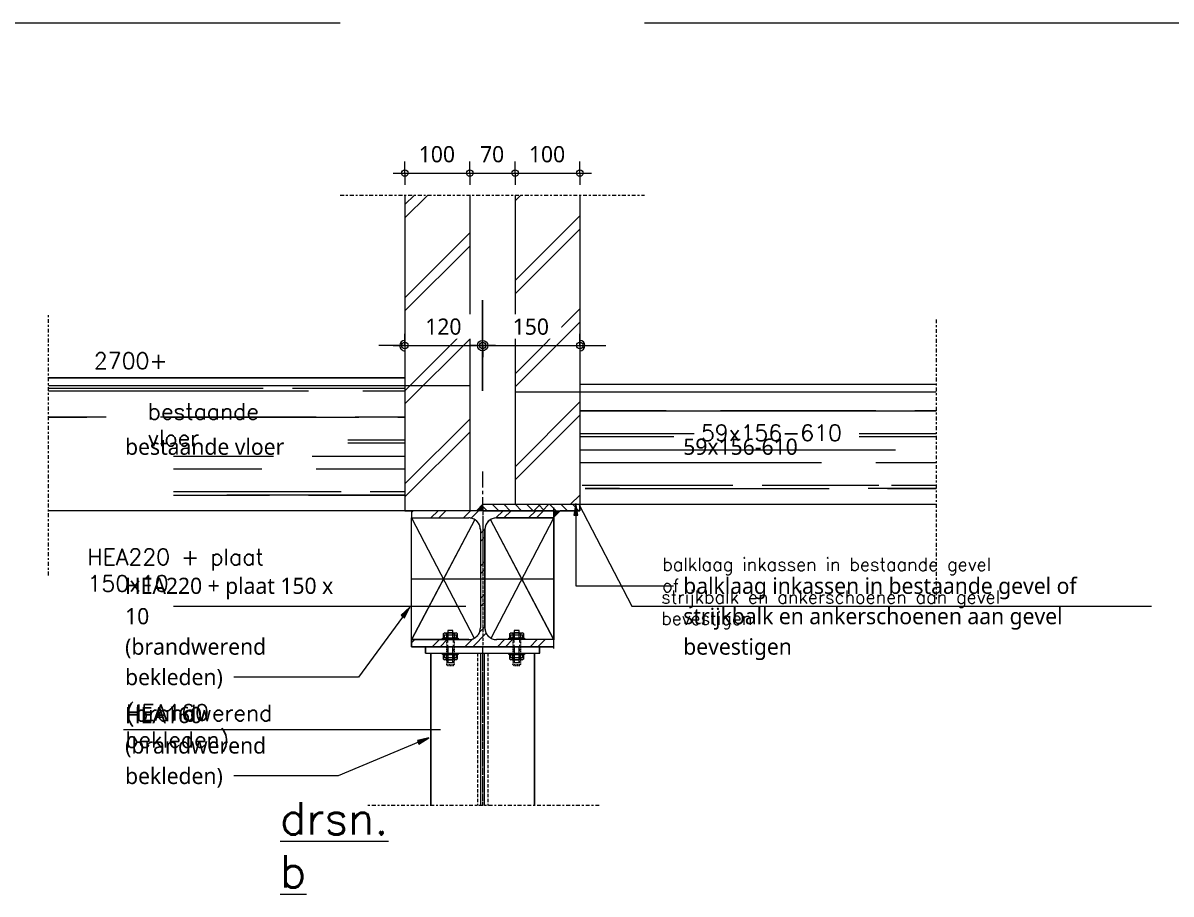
# Model space of a CAD drawing. Header units: millimetres. Extents: x -14163 to 55687, y -143 to 37302.
# Drawn here: x 18803 to 20575, y 34277 to 35622 of the extents above; entities that cross this region are included whole.
import ezdxf

# ---------------------------------------------------------------- set-up
doc = ezdxf.new("R2010")
doc.units = ezdxf.units.MM
for name, pattern in [('Dash', [6.35, 3.175, -3.175]), ('IMPORT-CENTER _3_', [1016, 635, -127, 127, -127]), ('IMPORT-DASHED2 _2_', [190.5, 127, -63.5]), ('MV_center', [15, 6, -3, 3, -3]), ('MV_hartlijn_staal', [6.6, 5, -0.8, 0, -0.8]), ('Streep 1_1', [2, 1, -1])]:
    doc.linetypes.add(name, pattern=pattern)
for name, color, linetype, lineweight in [('A-ANNO-DIMS', 211, 'Continuous', 13), ('A-ANNO-DIMS-10', 211, 'Continuous', 13), ('A-DETL', 90, 'Continuous', 13), ('A-DETL-GENF', 92, 'Continuous', 18), ('A-DETL-GENF-HDLN', 1, 'Dash', 18), ('ARCERING', 55, 'Continuous', 13), ('AS', 1, 'IMPORT-CENTER _3_', 13), ('doorbraakdetails_dwg', 8, 'Continuous', 13), ('G-ANNO-TEXT', 231, 'Continuous', 13), ('MAATVOERING', 1, 'Continuous', 13), ('STAAL', 2, 'Continuous', 13)]:
    doc.layers.add(name, color=color, linetype=linetype, lineweight=lineweight)
doc.styles.add('RomanS', font='romans__.ttf', dxfattribs={"height": 635})
doc.styles.add('RomanS_1', font='romans__.ttf', dxfattribs={"height": 1270})
doc.styles.add('RomanS_2', font='romans__.ttf', dxfattribs={"height": 508})
doc.styles.add('Segoe UI_3', font='segoeui.ttf', dxfattribs={"height": 25})
doc.dimstyles.new('2_5_mm', dxfattribs={"dimscale": 304.8, "dimtxt": 26.184099, "dimasz": 0.032808, "dimexe": 0.059055, "dimexo": 0.0625, "dimgap": 0.029528, "dimtad": 1, "dimdec": 0, "dimzin": 0, "dimdsep": 46, "dimtxsty": 'Segoe UI_3', "dimblk1": 'DOTBLANK', "dimblk2": 'DOTBLANK', "dimsah": 1, "dimcen": 0.09, "dimdle": 0.059055, "dimazin": 0, "dimtfac": 1, "dimtdec": 4, "dimtix": 1, "dimtmove": 0, "dimatfit": 3, "dimfxl": 0.059055, "dimfxlon": 1, "dimtvp": 1, "dimtfill": 1, "dimtolj": 1, "dimtzin": 0, "dimarcsym": 2})
pattern_1 = [(45, (0, 0), (-71.84205, 71.84205), []), (45, (20.32, 0), (-71.84205, 71.84205), [])]

# ---------------------------------------------------------------- blocks, each defined once
blk = doc.blocks.new('doorbraakdetails_dwg_DOT2035-V1-Details Constructie')
at = {"color": 250, "lineweight": 13}
blk.add_line((0, 0), (10.16, 0), dxfattribs=at)
for start, end in [(360, 90), (270, 360)]:
    blk.add_arc((0, 0), 2.03, start, end, dxfattribs=at)
blk = doc.blocks.new('doorbraakdetails_dwg_DOT2035-5098676-Details Constructie')
at = {"color": 250, "lineweight": 13}
for p, q in [((0, 17.78), (0, -17.78)), ((-5.08, 0), (10.16, 0))]:
    blk.add_line(p, q, dxfattribs=at)
blk.add_circle((0, 0), 2.03, dxfattribs=at)
blk = doc.blocks.new('doorbraakdetails_dwg_DOT2035-V2-Details Constructie')
at = {"color": 250, "lineweight": 13}
for p, q in [((0, 17.78), (0, -17.78)), ((-5.08, 0), (5.08, 0))]:
    blk.add_line(p, q, dxfattribs=at)
blk.add_circle((0, 0), 2.03, dxfattribs=at)
blk = doc.blocks.new('doorbraakdetails_dwg-4168051-Details Constructie')
at = {"layer": 'ARCERING'}
h = blk.add_hatch(dxfattribs=at)
h.set_pattern_fill('FP_43', color=256, style=0, pattern_type=2)
h.set_pattern_definition([(45, (53733.06, 157057.28), (-224.5064, 224.5064), [])])
h.paths.add_polyline_path([(107524, 199647), (107532, 199650), (107529, 199650)])
h.paths.add_polyline_path([(107742, 199921), (107745, 199928), (107743, 199928)])
h.paths.add_polyline_path([(107702, 204128), (107699, 204136), (107699, 204133)])
h.paths.add_polyline_path([(107429, 204346), (107421, 204349), (107421, 204347)])
at = {"color": 250, "lineweight": 13}
for p, q in [((108357, 211120), (109119, 211120)), ((95733, 200899), (107192, 200899)), ((93764, 196061), (106204, 196061))]:
    blk.add_line(p, q, dxfattribs=at)
at = {"color": 250, "lineweight": 13, "flags": 128}
blk.add_lwpolyline([(111616, 204898), (113700, 200899), (134068, 200899)], dxfattribs=at)
at = {"color": 2, "lineweight": 13}
for centre, start, end in [((107303, 203907), 73.3487, 90), ((108395, 203907), 90, 106.6513), ((107303, 203907), 56.5927, 67.9872), ((107303, 203907), 39.6198, 50.3802), ((107303, 203907), 22.0128, 33.4073), ((107303, 203907), 0, 16.6513), ((108395, 203907), 163.3487, 180), ((108395, 203907), 146.5927, 157.9872), ((108395, 203907), 129.6198, 140.3802), ((108395, 203907), 112.0128, 123.4073), ((107303, 200046), 326.5927, 337.9872), ((107303, 200046), 343.3487, 0), ((108395, 200046), 180, 196.6513), ((108395, 200046), 202.0128, 213.4073), ((107303, 200046), 270, 286.6513), ((107303, 200046), 292.0128, 303.4073), ((107303, 200046), 309.6198, 320.3802), ((108395, 200046), 219.6198, 230.3802), ((108395, 200046), 236.5927, 247.9872), ((108395, 200046), 253.3487, 270)]:
    blk.add_arc(centre, 457, start, end, dxfattribs=at)
at = {"layer": 'ARCERING'}
for p, q in [((90828, 209453), (99251, 209453)), ((90828, 209347), (101018, 209347)), ((100394, 209453), (104801, 209453)), ((103152, 209347), (104801, 209347)), ((111659, 208580), (115039, 208580)), ((111659, 208564), (125632, 208564)), ((117173, 208580), (123269, 208580)), ((124793, 208580), (125632, 208580)), ((90828, 208326), (93094, 208326)), ((90828, 208310), (92332, 208310)), ((95227, 208326), (101323, 208326)), ((95380, 208310), (103000, 208310)), ((102847, 208326), (104801, 208326)), ((104524, 208310), (104801, 208310)), ((111659, 207680), (116137, 207680)), ((111659, 207558), (115344, 207558)), ((122614, 207680), (125632, 207680)), ((122614, 207558), (125632, 207558)), ((102561, 207426), (104801, 207426)), ((102561, 207304), (104801, 207304)), ((95733, 206786), (99647, 206786)), ((101171, 206786), (104801, 206786)), ((111659, 207040), (124031, 207040)), ((95733, 206283), (99190, 206283)), ((101323, 206283), (104801, 206283)), ((111659, 206537), (121135, 206537)), ((123269, 206537), (125632, 206537)), ((95733, 205399), (102299, 205399)), ((95733, 205262), (96294, 205262)), ((95733, 205262), (99494, 205262)), ((104801, 205262), (97818, 205262)), ((101018, 205262), (104801, 205262)), ((103442, 205399), (104801, 205399)), ((111754, 205653), (117661, 205653)), ((115344, 205516), (121440, 205516)), ((118804, 205653), (123376, 205653)), ((123878, 205653), (125632, 205653)), ((108031, 204644), (107849, 204826)), ((108480, 204644), (108226, 204898)), ((108929, 204644), (108675, 204898)), ((109378, 204644), (109124, 204898)), ((109827, 204644), (109573, 204898)), ((109859, 204644), (110113, 204898)), ((110277, 204644), (110023, 204898)), ((110196, 204644), (110450, 204898)), ((110726, 204644), (110472, 204898)), ((111175, 204644), (110921, 204898)), ((111624, 204644), (111370, 204898))]:
    blk.add_line(p, q, dxfattribs=at)
at = {"layer": 'ARCERING', "flags": 128}
for points in [[(113210, 205516), (111866, 205516), (120678, 205516)], [(123726, 205516), (125632, 205516), (122964, 205516)]]:
    blk.add_lwpolyline(points, dxfattribs=at)
at = {"layer": 'AS'}
for p, q in [((107849, 206189), (107849, 204898)), ((107849, 199310), (107849, 193089)), ((107849, 199310), (107849, 197821))]:
    blk.add_line(p, q, dxfattribs=at)
at = {"layer": 'MAATVOERING'}
for p, q in [((81361, 223774), (102261, 223774)), ((114199, 223774), (242241, 223774))]:
    blk.add_line(p, q, dxfattribs=at)
at = {"layer": 'STAAL', "color": 1}
for p, q in [((104801, 209851), (90828, 209851)), ((104801, 209546), (90828, 209546)), ((111659, 209608), (125632, 209608)), ((104801, 204644), (95733, 204644)), ((105817, 199062), (105817, 193089)), ((106491, 199310), (106491, 198700)), ((109088, 199310), (109088, 198700)), ((109881, 199062), (109881, 193089))]:
    blk.add_line(p, q, dxfattribs=at)
at = {"layer": 'STAAL'}
for p, q in [((111659, 209303), (125632, 209303)), ((107849, 204898), (109119, 204898)), ((111659, 204898), (125632, 204898))]:
    blk.add_line(p, q, dxfattribs=at)
at = {"layer": 'STAAL', "color": 1, "linetype": 'IMPORT-DASHED2 _2_'}
for p, q in [((107646, 199062), (107646, 193089)), ((108052, 199062), (108052, 193089))]:
    blk.add_line(p, q, dxfattribs=at)
at = {"layer": 'STAAL', "flags": 128}
blk.add_lwpolyline([(111659, 204898), (111659, 204644), (110885, 204644)], dxfattribs=at)
at = {"layer": 'STAAL', "color": 1, "flags": 128}
for points in [[(107540, 204297), (105055, 199589), (105055, 204364), (107511, 199642)], [(108187, 199642), (110643, 204364), (110643, 199589), (108158, 204297)], [(106681, 199589), (106681, 199943), (106491, 199943), (106491, 199589)], [(109279, 199589), (109279, 199943), (109088, 199943), (109088, 199589)], [(105614, 199265), (105614, 199062), (110084, 199062), (110084, 199265)], [(106491, 198700), (106681, 198700), (106681, 199310)], [(109088, 198700), (109279, 198700), (109279, 199310)]]:
    blk.add_lwpolyline(points, dxfattribs=at)
for points in [[(106343, 199631), (106828, 199631), (106828, 199770), (106343, 199770)], [(108940, 199631), (109425, 199631), (109425, 199770), (108940, 199770)], [(106343, 198888), (106828, 198888), (106828, 199026), (106343, 199026)], [(108940, 198888), (109425, 198888), (109425, 199026), (108940, 199026)]]:
    blk.add_lwpolyline(points, close=True, dxfattribs=at)
at = {"xscale": 100, "yscale": 100, "zscale": 100}
for name, p in [('doorbraakdetails_dwg_DOT2035-5098676-Details Constructie', (107849, 211120)), ('doorbraakdetails_dwg_DOT2035-V1-Details Constructie', (111659, 211120))]:
    blk.add_blockref(name, p, dxfattribs=at)
at = {"xscale": 100, "yscale": 100, "zscale": 100, "rotation": 180}
for name, p in [('doorbraakdetails_dwg_DOT2035-V2-Details Constructie', (107849, 211120)), ('doorbraakdetails_dwg_DOT2035-V1-Details Constructie', (104801, 211120))]:
    blk.add_blockref(name, p, dxfattribs=at)
at = {"layer": 'MAATVOERING', "color": 2, "attachment_point": 1, "line_spacing_factor": 0.983083}
for s, insert, char_height, width, style in [('2700+', (92609, 210847), 635, 3889.58, 'RomanS'), ('bestaande\\Pvloer', (94722, 208858), 635, 5923.3, 'RomanS'), ('59x156-610', (116408, 208020), 635, 7454.39, 'RomanS'), ('HEA220 + plaat\\P150x10', (92358, 203151), 635, 9774.22, 'RomanS'), ('balklaag inkassen in bestaande gevel\\Pof', (114889, 202795), 508, 18133.28, 'RomanS_2'), ('strijkbalk en ankerschoenen aan gevel\\Pbevestigen', (114850, 201514), 508, 18671.71, 'RomanS_2'), ('(brandwerend\\Pbekleden)', (93838, 197033), 635, 7856.49, 'RomanS'), ('HEA160', (93876, 197049), 635, 4415.41, 'RomanS')]:
    blk.add_mtext(s, dxfattribs=dict(at, insert=insert, char_height=char_height, width=width, style=style))
at = {"layer": 'MAATVOERING', "color": 6, "insert": (99907, 193217), "char_height": 1270, "width": 5787.34, "attachment_point": 1, "line_spacing_factor": 0.983083, "style": 'RomanS_1'}
blk.add_mtext('\\Ldrsn.\\Pb', dxfattribs=at)
blk = doc.blocks.new('28 Staalprofielen- IPE_HEA_HEB 2d - HEA220-V88-Details Constructie')
at = {"layer": 'A-DETL-GENF', "lineweight": 13}
h = blk.add_hatch(dxfattribs=at)
h.set_pattern_fill('FP_174', color=256, style=0, pattern_type=2)
h.set_pattern_definition([(45, (-19512.466, -34763.783), (-25.144717, 25.144717), []), (45, (-19512.466, -34725.683), (-25.144717, 25.144717), [])])
h.paths.add_polyline_path([(56.2, -105), (110, -105), (110, -94), (21.5, -94), (16.8, -93.4), (12.5, -91.6), (8.8, -88.7), (5.9, -85), (4.1, -80.7), (3.5, -76), (3.5, 76), (4.1, 80.7), (5.9, 85), (8.8, 88.7), (12.5, 91.6), (16.8, 93.4), (21.5, 94), (110, 94), (110, 105), (-110, 105), (-110, 94), (-21.5, 94), (-16.8, 93.4), (-12.5, 91.6), (-8.8, 88.7), (-5.9, 85), (-4.1, 80.7), (-3.5, 76), (-3.5, -76), (-4.1, -80.7), (-5.9, -85), (-8.8, -88.7), (-12.5, -91.6), (-16.8, -93.4), (-21.5, -94), (-110, -94), (-110, -105)])
at = {"layer": 'A-DETL-GENF', "linetype": 'MV_hartlijn_staal', "lineweight": 13}
blk.add_line((0, 110), (0, -105), dxfattribs=at)
at = {"layer": 'A-DETL-GENF'}
for p, q in [((110, 105), (-110, 105)), ((-110, 105), (-110, 94)), ((110, 105), (-110, 105)), ((-110, 105), (-110, 94)), ((-110, 94), (-21.5, 94)), ((-110, 94), (-21.5, 94)), ((21.5, 94), (110, 94)), ((110, 94), (21.5, 94)), ((110, 94), (110, 105)), ((110, 105), (110, 94)), ((-3.5, 76), (-3.5, -76)), ((-3.5, 76), (-3.5, -76)), ((3.5, -76), (3.5, 76)), ((3.5, 76), (3.5, -76)), ((-110, 0), (110, 0)), ((-21.5, -94), (-110, -94)), ((-110, -94), (-110, -105)), ((-110, -105), (-110, -94)), ((-110, -94), (-21.5, -94)), ((-110, -105), (110, -105)), ((110, -105), (-110, -105)), ((110, -94), (21.5, -94)), ((110, -94), (21.5, -94)), ((110, -105), (110, -94)), ((110, -105), (110, -94))]:
    blk.add_line(p, q, dxfattribs=at)
for centre, start, end in [((-21.5, 76), 0, 90), ((-21.5, 76), 360, 90), ((21.5, 76), 90, 180), ((21.5, 76), 90, 180), ((-21.5, -76), 270, 0), ((-21.5, -76), 270, 0), ((21.5, -76), 180, 270), ((21.5, -76), 180, 270)]:
    blk.add_arc(centre, 18, start, end, dxfattribs=at)
blk = doc.blocks.new('NLRS_00_DI_maskeer - Type 1-4235014-Details Constructie')
at = {"layer": 'A-DETL-GENF', "linetype": 'MV_center'}
blk.add_line((260, 0), (-100, 0), dxfattribs=at)
blk = doc.blocks.new('NLRS_00_DI_maskeer - Type 1-4235015-Details Constructie')
at = {"layer": 'A-DETL-GENF', "linetype": 'MV_center'}
blk.add_line((334.9, 0), (-100, 0), dxfattribs=at)
blk = doc.blocks.new('NLRS_00_DI_maskeer - Type 1-4235016-Details Constructie')
at = {"layer": 'A-DETL-GENF', "linetype": 'MV_center'}
blk.add_line((370, 0), (-100, 0), dxfattribs=at)
blk = doc.blocks.new('NLRS_00_DI_maskeer - Type 1-4235017-Details Constructie')
at = {"layer": 'A-DETL-GENF', "linetype": 'MV_center'}
blk.add_line((305, 0), (-100, 0), dxfattribs=at)
blk = doc.blocks.new('00 bout_moer - M12-4299274-Details Constructie')
at = {"layer": 'A-DETL-GENF'}
for p, q in [((-10.5, 9.4), (-9.5, 10.5)), ((-10.5, 9.4), (-9, 6)), ((-10.5, -9), (-10.5, 9.4)), ((-9, 6), (-10.5, 2.6)), ((-10.5, 2.6), (-10.5, -2.6)), ((-9.5, 10.5), (-3.2, 10.5)), ((-9, 6), (-3.8, 6)), ((-2.2, 2.6), (-3.8, 6)), ((-3.8, 6), (-2.2, 9.4)), ((-3.2, 10.5), (-2.2, 9.4)), ((-2.2, 0), (-2.2, 12)), ((-2.2, 12), (0, 12)), ((-2.2, 9.4), (-2.2, 0)), ((-2.2, -2.6), (-2.2, 2.6)), ((-2.2, -12), (-2.2, 0)), ((-2.2, 0), (-2.2, -9)), ((0, 12), (0, -12)), ((20.7, -12), (20.7, 12)), ((20.7, 12), (23, 12)), ((23, 12), (23, 0)), ((23, 9), (24.1, 10.5)), ((23, 0), (23, 9)), ((23, 9), (24.5, 5.8)), ((24.5, 5.8), (23, 2.6)), ((23, 2.6), (23, -2.6)), ((23, -9.4), (23, 0)), ((23, 0), (23, -12)), ((24.1, 10.5), (30.3, 10.5)), ((29.7, 5.8), (24.5, 5.8)), ((29.7, 5.8), (31.2, 9)), ((31.2, 2.6), (29.7, 5.8)), ((30.3, 10.5), (31.2, 9)), ((31.2, 9), (31.2, -9.4)), ((31.2, -2.6), (31.2, 2.6)), ((-10.5, -2.6), (-9, -5.8)), ((-9, -5.8), (-10.5, -9)), ((-9.5, -10.5), (-10.5, -9)), ((-3.4, -10.5), (-9.5, -10.5)), ((-9, -5.8), (-3.8, -5.8)), ((-3.8, -5.8), (-2.2, -2.6)), ((-2.2, -9), (-3.8, -5.8)), ((-2.2, -9), (-3.4, -10.5)), ((0, -12), (-2.2, -12)), ((23, -12), (20.7, -12)), ((23, -2.6), (24.5, -6)), ((24.5, -6), (23, -9.4)), ((24, -10.5), (23, -9.4)), ((30.2, -10.5), (24, -10.5)), ((29.7, -6), (24.5, -6)), ((29.7, -6), (31.2, -2.6)), ((31.2, -9.4), (29.7, -6)), ((31.2, -9.4), (30.2, -10.5))]:
    blk.add_line(p, q, dxfattribs=at)
at = {"layer": 'A-DETL-GENF', "linetype": 'Streep 1_1', "lineweight": 13}
for p, q in [((0, 6), (38.4, 6)), ((40.4, 4.5), (38.4, 6)), ((38.4, -6), (38.4, 6)), ((40.4, 4.5), (40.4, -4.5)), ((0, -6), (38.4, -6)), ((40.4, -4.5), (38.4, -6))]:
    blk.add_line(p, q, dxfattribs=at)
at = {"layer": 'A-DETL-GENF-HDLN'}
for p, q in [((0, 6), (1.5, 4.5)), ((0, 6), (0, -6)), ((1.5, 4.5), (38.4, 4.5)), ((0, -6), (1.5, -4.5)), ((1.5, -4.5), (38.4, -4.5))]:
    blk.add_line(p, q, dxfattribs=at)
blk = doc.blocks.new('DIMBLOCK164-Details Constructie')
at = {"layer": 'A-ANNO-DIMS-10'}
for p, q in [((19392.5, 35123.9), (19392.5, 35141.9)), ((19512.5, 35123.9), (19512.5, 35141.9)), ((19374.5, 35123.9), (19512.5, 35123.9)), ((19392.5, 35123.9), (19392.5, 35105.9)), ((19512.5, 35123.9), (19512.5, 35105.9))]:
    blk.add_line(p, q, dxfattribs=at)
for centre in [(19392.5, 35123.9), (19512.5, 35123.9)]:
    blk.add_circle(centre, 5, dxfattribs=at)
at = {"layer": 'A-ANNO-DIMS-10', "color": 0, "insert": (19423.9, 35165.6), "char_height": 25, "width": 68.555, "attachment_point": 1, "line_spacing_factor": 1.142579, "style": 'Segoe UI_3', "bg_fill": 3, "box_fill_scale": 1.25, "bg_fill_color": 9, "bg_fill_true_color": 13158600, "bg_fill_transparency": 0}
blk.add_mtext('120', dxfattribs=at)
blk = doc.blocks.new('_DotBlank')
at = {"color": 0, "linetype": 'ByBlock', "lineweight": -2}
blk.add_line((-0.5, 0), (-1, 0), dxfattribs=at)
blk.add_circle((0, 0), 0.5, dxfattribs=at)
blk = doc.blocks.new('DIMBLOCK165-Details Constructie')
at = {"layer": 'A-ANNO-DIMS-10'}
for p, q in [((19512.5, 35123.9), (19512.5, 35141.9)), ((19662.5, 35123.9), (19662.5, 35141.9)), ((19512.5, 35123.9), (19680.5, 35123.9)), ((19512.5, 35123.9), (19512.5, 35105.9)), ((19662.5, 35123.9), (19662.5, 35105.9))]:
    blk.add_line(p, q, dxfattribs=at)
for centre in [(19512.5, 35123.9), (19662.5, 35123.9)]:
    blk.add_circle(centre, 5, dxfattribs=at)
at = {"layer": 'A-ANNO-DIMS-10', "color": 0, "insert": (19558.9, 35165.6), "char_height": 25, "width": 68.555, "attachment_point": 1, "line_spacing_factor": 1.142579, "style": 'Segoe UI_3', "bg_fill": 3, "box_fill_scale": 1.25, "bg_fill_color": 9, "bg_fill_true_color": 13158600, "bg_fill_transparency": 0}
blk.add_mtext('150', dxfattribs=at)
blk = doc.blocks.new('DIMBLOCK215-Details Constructie')
at = {"layer": 'A-ANNO-DIMS-10'}
for p, q in [((19392.5, 35390.2), (19392.5, 35408.2)), ((19492.5, 35390.2), (19492.5, 35408.2)), ((19374.5, 35390.2), (19492.5, 35390.2)), ((19392.5, 35390.2), (19392.5, 35372.2)), ((19492.5, 35390.2), (19492.5, 35372.2))]:
    blk.add_line(p, q, dxfattribs=at)
for centre in [(19392.5, 35390.2), (19492.5, 35390.2)]:
    blk.add_circle(centre, 5, dxfattribs=at)
at = {"layer": 'A-ANNO-DIMS-10', "color": 0, "insert": (19413.9, 35431.8), "char_height": 25, "width": 68.555, "attachment_point": 1, "line_spacing_factor": 1.142579, "style": 'Segoe UI_3', "bg_fill": 3, "box_fill_scale": 1.25, "bg_fill_color": 9, "bg_fill_true_color": 13158600, "bg_fill_transparency": 0}
blk.add_mtext('100', dxfattribs=at)
blk = doc.blocks.new('DIMBLOCK216-Details Constructie')
at = {"layer": 'A-ANNO-DIMS-10'}
for p, q in [((19492.5, 35390.2), (19492.5, 35408.2)), ((19562.5, 35390.2), (19562.5, 35408.2)), ((19492.5, 35390.2), (19562.5, 35390.2)), ((19492.5, 35390.2), (19492.5, 35372.2)), ((19562.5, 35390.2), (19562.5, 35372.2))]:
    blk.add_line(p, q, dxfattribs=at)
for centre in [(19492.5, 35390.2), (19562.5, 35390.2)]:
    blk.add_circle(centre, 5, dxfattribs=at)
at = {"layer": 'A-ANNO-DIMS-10', "color": 0, "insert": (19508.4, 35431.8), "char_height": 25, "width": 45.703, "attachment_point": 1, "line_spacing_factor": 1.142579, "style": 'Segoe UI_3', "bg_fill": 3, "box_fill_scale": 1.25, "bg_fill_color": 9, "bg_fill_true_color": 13158600, "bg_fill_transparency": 0}
blk.add_mtext('70', dxfattribs=at)
blk = doc.blocks.new('DIMBLOCK217-Details Constructie')
at = {"layer": 'A-ANNO-DIMS-10'}
for p, q in [((19562.5, 35390.2), (19562.5, 35408.2)), ((19662.5, 35390.2), (19662.5, 35408.2)), ((19562.5, 35390.2), (19680.5, 35390.2)), ((19562.5, 35390.2), (19562.5, 35372.2)), ((19662.5, 35390.2), (19662.5, 35372.2))]:
    blk.add_line(p, q, dxfattribs=at)
for centre in [(19562.5, 35390.2), (19662.5, 35390.2)]:
    blk.add_circle(centre, 5, dxfattribs=at)
at = {"layer": 'A-ANNO-DIMS-10', "color": 0, "insert": (19583.9, 35431.8), "char_height": 25, "width": 68.555, "attachment_point": 1, "line_spacing_factor": 1.142579, "style": 'Segoe UI_3', "bg_fill": 3, "box_fill_scale": 1.25, "bg_fill_color": 9, "bg_fill_true_color": 13158600, "bg_fill_transparency": 0}
blk.add_mtext('100', dxfattribs=at)

msp = doc.modelspace()

# ---------------------------------------------------------------- hatches: boundary and pattern name
at = {"layer": 'A-DETL-GENF', "lineweight": 13}
h = msp.add_hatch(dxfattribs=at)
h.set_pattern_fill('FP_115', color=50, style=0, pattern_type=2)
h.set_pattern_definition(pattern_1)
h.paths.add_polyline_path([(19491, 34868.8), (19492.5, 34868.8), (19492.5, 35356.3), (19392.5, 35356.3), (19392.5, 34868.8), (19402.5, 34868.8)])
h = msp.add_hatch(dxfattribs=at)
h.set_pattern_fill('FP_115', color=254, style=0, pattern_type=2)
h.set_pattern_definition(pattern_1)
h.paths.add_polyline_path([(19568.7, 34878.8), (19662.5, 34878.8), (19662.5, 35356.3), (19562.5, 35356.3), (19562.5, 34878.8)])
at = {"layer": 'A-DETL-GENF'}
for points in [[(19502.9, 34868.8), (19512.5, 34868.8), (19512.5, 34878.8)], [(19622.5, 34858.8), (19632, 34868.8), (19622.5, 34868.8)]]:
    msp.add_hatch(color=7, dxfattribs=at).paths.add_polyline_path(points)
at = {"layer": 'G-ANNO-TEXT'}
for points in [[(19656.2, 34880), (19653.1, 34862), (19659.4, 34862)], [(19399.9, 34720), (19386.8, 34707.4), (19391.9, 34703.6)], [(19429.5, 34518.2), (19411.7, 34514.2), (19414.2, 34508.3)]]:
    msp.add_hatch(color=7, dxfattribs=at).paths.add_polyline_path(points)

# ---------------------------------------------------------------- linework, layer by layer
at = {"layer": 'A-DETL', "lineweight": 18}
for p, q in [((19392.5, 35356.3), (19392.5, 34868.8)), ((19492.5, 35356.3), (19492.5, 34868.8)), ((19562.5, 35356.3), (19562.5, 34878.8)), ((19662.5, 35356.3), (19662.5, 34878.8)), ((19392.5, 35073.8), (18842.3, 35073.8)), ((19492.5, 35061.8), (18842.3, 35061.8)), ((19562.5, 35052.2), (20212.6, 35052.2)), ((19662.5, 35064.2), (20212.6, 35064.2)), ((19502.9, 34868.8), (19512.5, 34878.8)), ((19512.5, 34878.8), (19662.5, 34878.8)), ((19512.5, 34868.8), (19512.5, 34878.8)), ((19562.5, 34878.8), (20212.6, 34878.8)), ((19622.5, 34656.1), (19622.5, 34873.8)), ((19662.5, 34868.8), (19662.5, 34878.8)), ((19492.5, 34868.8), (18842.3, 34868.8)), ((19392.5, 34868.8), (19402.5, 34868.8)), ((19402.5, 34669.8), (19402.5, 34857.8)), ((19402.5, 34857.8), (19499.3, 34671.8)), ((19512.5, 34868.8), (19662.5, 34868.8)), ((19525.7, 34671.8), (19622.5, 34857.8)), ((19622.5, 34858.8), (19632, 34868.8)), ((19642, 34868.8), (19662.5, 34868.8)), ((19500.3, 34855.2), (19402.5, 34669.8)), ((19622.5, 34669.8), (19524.6, 34855.2)), ((19424.5, 34649), (19424.5, 34658.8)), ((19424.5, 34649), (19600.5, 34649)), ((19432.5, 34413.9), (19432.5, 34649)), ((19509.5, 34413.9), (19509.5, 34649)), ((19515.5, 34413.9), (19515.5, 34649)), ((19592.5, 34413.9), (19592.5, 34649)), ((19600.5, 34649), (19600.5, 34658.8))]:
    msp.add_line(p, q, dxfattribs=at)
at = {"layer": 'A-DETL', "linetype": 'MV_hartlijn_staal'}
msp.add_line((19512.5, 34413.9), (19512.5, 34649), dxfattribs=at)
at = {"layer": 'G-ANNO-TEXT', "color": 250}
for p, q in [((19656.2, 34880), (19653.1, 34862)), ((19659.4, 34862), (19656.2, 34880)), ((19656.2, 34880), (19656.2, 34752.9)), ((19653.1, 34862), (19659.4, 34862)), ((19656.2, 34752.9), (19807.1, 34752.9)), ((19399.9, 34720), (19321, 34612)), ((19399.9, 34720), (19386.8, 34707.4)), ((19391.9, 34703.6), (19399.9, 34720)), ((19386.8, 34707.4), (19391.9, 34703.6)), ((19321, 34612), (19128.4, 34612)), ((19429.5, 34518.2), (19289.7, 34459.3)), ((19429.5, 34518.2), (19411.7, 34514.2)), ((19411.7, 34514.2), (19414.2, 34508.3)), ((19414.2, 34508.3), (19429.5, 34518.2)), ((19289.7, 34459.3), (19128.4, 34459.3))]:
    msp.add_line(p, q, dxfattribs=at)

# ---------------------------------------------------------------- block references
at = {"layer": 'A-DETL-GENF', "linetype": 'MV_center'}
for name, p, rotation in [('NLRS_00_DI_maskeer - Type 1-4235016-Details Constructie', (19662.5, 35356.3), 180), ('NLRS_00_DI_maskeer - Type 1-4235017-Details Constructie', (18842.3, 35073.8), 270), ('NLRS_00_DI_maskeer - Type 1-4235015-Details Constructie', (20212.6, 34829.4), 90)]:
    msp.add_blockref(name, p, dxfattribs=dict(at, rotation=rotation))
at = {"layer": 'A-DETL-GENF'}
msp.add_blockref('28 Staalprofielen- IPE_HEA_HEB 2d - HEA220-V88-Details Constructie', (19512.5, 34763.8), dxfattribs=at)
at = {"layer": 'A-DETL-GENF', "rotation": 270}
for p in [(19462.7, 34669.8), (19565, 34669.8)]:
    msp.add_blockref('00 bout_moer - M12-4299274-Details Constructie', p, dxfattribs=at)
at = {"layer": 'A-DETL-GENF', "linetype": 'MV_center'}
msp.add_blockref('NLRS_00_DI_maskeer - Type 1-4235014-Details Constructie', (19432.5, 34413.9), dxfattribs=at)
at = {"layer": 'doorbraakdetails_dwg', "color": 2, "xscale": 0.039370078740157, "yscale": 0.039370078740157, "zscale": 0.039370078740157}
msp.add_blockref('doorbraakdetails_dwg-4168051-Details Constructie', (15266.4, 26811.9), dxfattribs=at)

# ---------------------------------------------------------------- texts
at = {"layer": 'G-ANNO-TEXT', "color": 253, "insert": (18960.6, 34980.2), "char_height": 25, "width": 298.228, "attachment_point": 1, "style": 'Segoe UI_3'}
msp.add_mtext('bestaande vloer', dxfattribs=at)
at = {"layer": 'G-ANNO-TEXT', "color": 7, "char_height": 25, "attachment_point": 1, "style": 'Segoe UI_3'}
for s, insert, width in [('59x156-610', (19822.1, 34980.2), 222.067), ('HEA220 + plaat 150 x ', (18960.6, 34765.4), 418.481), ('balklaag inkassen in bestaande gevel of ', (19822.1, 34765.4), 754.388), ('10', (18960.6, 34718.5), 46.498), ('strijkbalk en ankerschoenen aan gevel ', (19822.1, 34718.5), 722.32), ('(brandwerend ', (18960.6, 34671.5), 273.375), ('bevestigen', (19822.1, 34671.5), 203.629), ('bekleden)', (18960.6, 34624.5), 185.19), ('HEA160', (18960.6, 34565.8), 149.114), ('(brandwerend ', (18960.6, 34518.8), 273.375), ('bekleden)', (18960.6, 34471.8), 185.19)]:
    msp.add_mtext(s, dxfattribs=dict(at, insert=insert, width=width))

# ---------------------------------------------------------------- next in the draw order: dimensions: what is measured, and where the dimension line sits
at = {"layer": 'A-ANNO-DIMS'}
for base, p1, p2, override, picture, middle in [((19492.5, 35390.2), (19392.5, 35372.2), (19492.5, 35372.2), {"dimpost": '<>', "dimfxl": 100}, 'DIMBLOCK215-Details Constructie', (19442.5, 35412.2)), ((19512.5, 35123.9), (19392.5, 35141.9), (19512.5, 35105.9), {"dimpost": '<>', "dimfxl": 125.283678}, 'DIMBLOCK164-Details Constructie', (19452.5, 35145.9))]:
    dim = msp.add_linear_dim(base=base, p1=p1, p2=p2, dimstyle='2_5_mm', override=override, dxfattribs=at)
    dim.commit()
    dim.dimension.update_dxf_attribs({"geometry": picture, "text_midpoint": middle})

# ---------------------------------------------------------------- next in the draw order: dimensions: what is measured, and where the dimension line sits
for base, p1, p2, override, picture, middle in [((19562.5, 35390.2), (19492.5, 35372.2), (19562.5, 35372.2), {"dimpost": '<>', "dimfxl": 70}, 'DIMBLOCK216-Details Constructie', (19527.5, 35412.1)), ((19662.5, 35123.9), (19512.5, 35105.9), (19662.5, 35141.9), {"dimpost": '<>', "dimfxl": 154.259522}, 'DIMBLOCK165-Details Constructie', (19587.5, 35145.9))]:
    dim = msp.add_linear_dim(base=base, p1=p1, p2=p2, dimstyle='2_5_mm', override=override, dxfattribs=at)
    dim.commit()
    dim.dimension.update_dxf_attribs({"geometry": picture, "text_midpoint": middle})

# ---------------------------------------------------------------- next in the draw order: dimensions: what is measured, and where the dimension line sits
dim = msp.add_linear_dim(base=(19662.5, 35390.2), p1=(19562.5, 35372.2), p2=(19662.5, 35372.2), dimstyle='2_5_mm', override={"dimpost": '<>', "dimfxl": 100}, dxfattribs=at)
dim.commit()
dim.dimension.update_dxf_attribs({"geometry": 'DIMBLOCK217-Details Constructie', "text_midpoint": (19612.5, 35412.2)})

doc.saveas('drawing.dxf')
